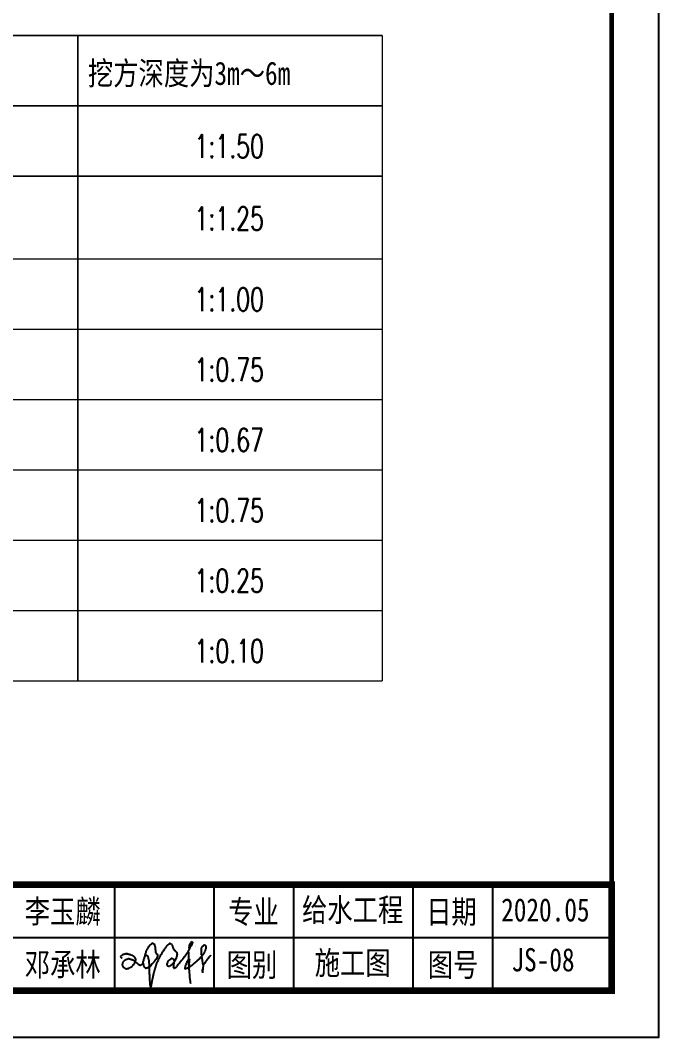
# Model space of a CAD drawing. Header units: millimetres. Extents: x 5592 to 9444, y 2362 to 3548.
# Drawn here: x 9332.1 to 9428.4, y 2721.6 to 2875 of the extents above; entities that cross this region are included whole.
import ezdxf
from ezdxf.enums import TextEntityAlignment as Align

# ---------------------------------------------------------------- set-up
doc = ezdxf.new("R2010")
doc.units = ezdxf.units.MM
doc.header["$LTSCALE"] = 250
doc.layers.get('0').update_dxf_attribs({"linetype": 'CONTINUOUS'})
for name, color, linetype in [('PP-COM', 7, 'CONTINUOUS'), ('PUB_TITLE', 4, 'CONTINUOUS'), ('TK', 7, 'CONTINUOUS'), ('图框', 7, 'CONTINUOUS'), ('图框线', 4, 'CONTINUOUS'), ('标', 3, 'CONTINUOUS')]:
    doc.layers.add(name, color=color, linetype=linetype)
doc.styles.add('_TWT_PIPEDN', font='SimSun.ttf', dxfattribs={"width": 0.8, "height": 2, "bigfont": 'HZTXT'})
doc.styles.add('DIM_FONT', font='SIMPLEX.shx', dxfattribs={"width": 0.8})
doc.styles.add('FS', font='SIMFANG.TTF', dxfattribs={"width": 0.8})

# ---------------------------------------------------------------- blocks, each defined once
blk = doc.blocks.new('kkkkkkkkkkkkkkkkkkk')
at = {"layer": 'TK', "color": 11}
for p, q in [((78600, -17127), (78598, -17132)), ((78604, -17118), (78600, -17127)), ((78605, -17114), (78604, -17118)), ((78608, -17107), (78605, -17114)), ((78611, -17101), (78608, -17107)), ((78614, -17097), (78611, -17101)), ((78619, -17087), (78614, -17097)), ((78630, -17068), (78619, -17087)), ((78634, -17062), (78630, -17068)), ((78641, -17051), (78634, -17062)), ((78657, -17031), (78641, -17051)), ((78673, -17013), (78657, -17031)), ((78688, -17000), (78673, -17013)), ((78705, -16988), (78688, -17000)), ((78705, -16988), (78707, -16989)), ((78717, -16984), (78707, -16989)), ((78707, -16989), (78707, -16996)), ((78717, -16984), (78726, -16984)), ((78726, -16984), (78731, -16987)), ((78731, -16987), (78741, -16998)), ((78740, -17005), (78737, -17008)), ((78743, -17004), (78740, -17005)), ((78741, -16998), (78743, -17004)), ((78743, -17004), (78751, -17017)), ((78751, -17017), (78752, -17023)), ((78752, -17023), (78752, -17027)), ((78752, -17027), (78756, -17037)), ((78756, -17037), (78756, -17039)), ((78756, -17039), (78756, -17042)), ((78756, -17042), (78756, -17045)), ((78756, -17045), (78759, -17053)), ((78759, -17053), (78758, -17057)), ((78758, -17057), (78761, -17069)), ((78759, -17053), (78763, -17053)), ((78761, -17069), (78762, -17078)), ((78762, -17078), (78763, -17081)), ((78763, -17081), (78762, -17085)), ((78762, -17085), (78763, -17088)), ((78763, -17053), (78766, -17055)), ((78763, -17088), (78763, -17097)), ((78763, -17097), (78765, -17105)), ((78765, -17105), (78764, -17114)), ((78764, -17114), (78764, -17117)), ((78764, -17117), (78766, -17122)), ((78766, -17122), (78766, -17128)), ((78899, -17122), (78891, -17134)), ((78907, -17109), (78899, -17122)), ((78911, -17106), (78907, -17109)), ((78917, -17095), (78911, -17105)), ((78911, -17106), (78911, -17105)), ((78911, -17106), (78913, -17108)), ((78925, -17083), (78917, -17095)), ((78934, -17072), (78925, -17083)), ((78943, -17060), (78934, -17072)), ((78950, -17051), (78943, -17060)), ((78954, -17045), (78950, -17051)), ((78962, -17037), (78954, -17045)), ((78971, -17026), (78962, -17037)), ((78974, -17024), (78971, -17026)), ((78971, -17026), (78976, -17031)), ((78978, -17019), (78974, -17024)), ((78984, -17012), (78978, -17019)), ((78998, -17000), (78984, -17012)), ((78984, -17012), (78988, -17016)), ((79006, -16994), (78998, -17000)), ((79015, -16989), (79006, -16994)), ((79017, -16989), (79015, -16989)), ((79021, -16988), (79017, -16989)), ((79021, -16988), (79036, -16991)), ((79036, -16991), (79041, -16996)), ((79041, -16996), (79050, -17006)), ((79050, -17006), (79058, -17020)), ((79058, -17020), (79059, -17025)), ((79059, -17025), (79062, -17033)), ((79062, -17033), (79067, -17046)), ((79067, -17046), (79068, -17051)), ((79068, -17051), (79070, -17058)), ((79070, -17058), (79076, -17071)), ((79076, -17071), (79079, -17080)), ((79079, -17080), (79084, -17087)), ((79084, -17087), (79090, -17096)), ((79090, -17096), (79095, -17104)), ((79095, -17104), (79091, -17108)), ((79095, -17104), (79103, -17109)), ((79103, -17109), (79124, -17128)), ((79342, -17127), (79336, -17136)), ((79346, -17115), (79342, -17126)), ((79342, -17126), (79342, -17127)), ((79342, -17126), (79342, -17127)), ((79342, -17127), (79342, -17127)), ((79342, -17127), (79343, -17129)), ((79342, -17127), (79343, -17133)), ((79356, -17089), (79346, -17115)), ((79356, -17048), (79354, -17055)), ((79354, -17055), (79354, -17070)), ((79354, -17070), (79356, -17075)), ((79356, -17076), (79355, -17084)), ((79355, -17084), (79356, -17089)), ((79358, -17031), (79356, -17039)), ((79356, -17039), (79356, -17048)), ((79356, -17075), (79357, -17075)), ((79356, -17075), (79356, -17076)), ((79357, -17075), (79356, -17076)), ((79361, -17078), (79356, -17089)), ((79357, -17075), (79361, -17078)), ((79359, -17031), (79358, -17031)), ((79358, -17031), (79363, -17035)), ((79360, -17024), (79359, -17031)), ((79363, -17015), (79360, -17024)), ((79371, -17068), (79361, -17078)), ((79369, -16998), (79363, -17015)), ((79371, -16993), (79369, -16998)), ((79374, -16987), (79371, -16993)), ((79382, -17048), (79371, -17068)), ((79381, -16977), (79374, -16987)), ((79395, -16964), (79381, -16977)), ((79392, -17028), (79382, -17048)), ((79405, -16999), (79392, -17028)), ((79402, -16958), (79395, -16964)), ((79406, -16957), (79402, -16958)), ((79412, -16984), (79405, -16999)), ((79406, -16957), (79412, -16958)), ((79412, -16958), (79418, -16964)), ((79418, -16971), (79412, -16984)), ((79418, -16964), (79418, -16971)), ((79468, -17034), (79469, -17035)), ((79476, -17030), (79477, -17030)), ((79568, -17124), (79560, -17124)), ((79568, -17083), (79567, -17088)), ((79567, -17088), (79568, -17090)), ((79568, -17090), (79567, -17098)), ((79567, -17098), (79568, -17106)), ((79569, -17077), (79568, -17083)), ((79568, -17106), (79568, -17120)), ((79568, -17120), (79568, -17124)), ((79568, -17124), (79568, -17128)), ((79570, -17073), (79569, -17077)), ((79572, -17063), (79570, -17073)), ((79575, -17056), (79572, -17063)), ((79582, -17047), (79575, -17056)), ((79600, -17028), (79582, -17047)), ((79612, -17019), (79600, -17028)), ((79621, -17016), (79612, -17019)), ((79625, -17015), (79621, -17016)), ((79625, -17015), (79635, -17019)), ((79639, -17106), (79631, -17128)), ((79635, -17019), (79643, -17025)), ((79640, -17103), (79639, -17106)), ((79643, -17096), (79640, -17103)), ((79643, -17025), (79645, -17031)), ((79645, -17087), (79643, -17093)), ((79643, -17093), (79643, -17096)), ((79643, -17096), (79647, -17099)), ((79645, -17031), (79647, -17036)), ((79647, -17078), (79645, -17087)), ((79647, -17036), (79649, -17046)), ((79648, -17066), (79647, -17074)), ((79647, -17074), (79647, -17078)), ((79649, -17061), (79648, -17066)), ((79649, -17046), (79649, -17061)), ((78160, -17210), (78155, -17218)), ((78155, -17218), (78155, -17222)), ((78155, -17222), (78162, -17232)), ((78172, -17200), (78160, -17210)), ((78162, -17232), (78167, -17236)), ((78167, -17236), (78173, -17241)), ((78186, -17191), (78172, -17200)), ((78172, -17200), (78177, -17205)), ((78173, -17241), (78172, -17244)), ((78173, -17241), (78175, -17242)), ((78203, -17182), (78186, -17191)), ((78210, -17180), (78203, -17182)), ((78218, -17294), (78204, -17306)), ((78226, -17175), (78210, -17180)), ((78224, -17290), (78218, -17294)), ((78227, -17285), (78224, -17290)), ((78234, -17174), (78226, -17175)), ((78236, -17280), (78227, -17285)), ((78238, -17173), (78234, -17174)), ((78249, -17274), (78236, -17280)), ((78246, -17172), (78238, -17173)), ((78246, -17172), (78252, -17172)), ((78253, -17274), (78249, -17274)), ((78256, -17172), (78252, -17172)), ((78256, -17273), (78253, -17274)), ((78253, -17274), (78253, -17279)), ((78263, -17172), (78256, -17172)), ((78268, -17268), (78256, -17273)), ((78263, -17172), (78268, -17172)), ((78268, -17172), (78277, -17172)), ((78274, -17265), (78268, -17268)), ((78268, -17268), (78270, -17274)), ((78274, -17265), (78278, -17265)), ((78277, -17172), (78278, -17173)), ((78281, -17172), (78278, -17173)), ((78281, -17265), (78278, -17265)), ((78278, -17265), (78278, -17271)), ((78281, -17172), (78286, -17173)), ((78294, -17261), (78281, -17265)), ((78286, -17173), (78301, -17176)), ((78300, -17261), (78294, -17261)), ((78305, -17259), (78300, -17261)), ((78301, -17176), (78304, -17176)), ((78304, -17176), (78315, -17180)), ((78305, -17259), (78312, -17261)), ((78312, -17261), (78320, -17261)), ((78315, -17180), (78318, -17180)), ((78318, -17180), (78323, -17181)), ((78320, -17261), (78322, -17262)), ((78322, -17262), (78326, -17262)), ((78322, -17262), (78322, -17269)), ((78323, -17181), (78332, -17185)), ((78326, -17262), (78332, -17264)), ((78332, -17185), (78339, -17188)), ((78332, -17264), (78336, -17264)), ((78336, -17264), (78347, -17268)), ((78339, -17188), (78352, -17194)), ((78347, -17268), (78354, -17270)), ((78352, -17194), (78368, -17204)), ((78354, -17270), (78367, -17276)), ((78367, -17276), (78377, -17282)), ((78368, -17204), (78386, -17216)), ((78377, -17282), (78400, -17297)), ((78391, -17210), (78386, -17216)), ((78386, -17216), (78392, -17222)), ((78395, -17226), (78391, -17230)), ((78392, -17222), (78395, -17226)), ((78395, -17226), (78400, -17231)), ((78400, -17231), (78407, -17242)), ((78400, -17297), (78407, -17299)), ((78407, -17242), (78412, -17254)), ((78410, -17294), (78407, -17299)), ((78407, -17299), (78410, -17307)), ((78413, -17286), (78410, -17294)), ((78412, -17254), (78413, -17261)), ((78413, -17261), (78413, -17276)), ((78413, -17276), (78413, -17282)), ((78413, -17282), (78413, -17286)), ((78550, -17302), (78547, -17310)), ((78554, -17291), (78550, -17302)), ((78557, -17278), (78554, -17291)), ((78559, -17273), (78557, -17278)), ((78564, -17257), (78559, -17273)), ((78567, -17246), (78564, -17257)), ((78570, -17236), (78567, -17246)), ((78574, -17225), (78570, -17236)), ((78582, -17208), (78574, -17225)), ((78581, -17196), (78580, -17199)), ((78580, -17199), (78581, -17206)), ((78583, -17186), (78581, -17190)), ((78581, -17190), (78581, -17196)), ((78581, -17206), (78582, -17208)), ((78584, -17208), (78582, -17208)), ((78587, -17169), (78583, -17183)), ((78583, -17183), (78583, -17186)), ((78589, -17207), (78584, -17208)), ((78590, -17159), (78587, -17169)), ((78598, -17200), (78589, -17207)), ((78591, -17155), (78590, -17159)), ((78595, -17146), (78591, -17155)), ((78598, -17134), (78595, -17143)), ((78595, -17143), (78595, -17146)), ((78598, -17132), (78598, -17134)), ((78607, -17196), (78598, -17200)), ((78607, -17196), (78613, -17196)), ((78613, -17196), (78621, -17201)), ((78621, -17201), (78628, -17212)), ((78628, -17212), (78631, -17219)), ((78631, -17219), (78633, -17224)), ((78633, -17224), (78634, -17228)), ((78634, -17228), (78636, -17236)), ((78636, -17236), (78639, -17246)), ((78639, -17246), (78640, -17250)), ((78640, -17250), (78644, -17262)), ((78644, -17262), (78644, -17267)), ((78644, -17267), (78645, -17271)), ((78645, -17271), (78645, -17274)), ((78645, -17274), (78647, -17280)), ((78647, -17280), (78647, -17283)), ((78647, -17283), (78648, -17288)), ((78648, -17288), (78649, -17298)), ((78649, -17298), (78650, -17305)), ((78650, -17305), (78650, -17312)), ((78759, -17290), (78742, -17310)), ((78775, -17269), (78759, -17290)), ((78766, -17128), (78768, -17134)), ((78768, -17134), (78769, -17144)), ((78769, -17144), (78772, -17152)), ((78772, -17152), (78774, -17157)), ((78777, -17162), (78772, -17167)), ((78774, -17157), (78777, -17162)), ((78781, -17259), (78775, -17269)), ((78777, -17162), (78789, -17172)), ((78786, -17250), (78781, -17259)), ((78798, -17227), (78786, -17250)), ((78789, -17172), (78794, -17176)), ((78794, -17176), (78801, -17187)), ((78803, -17212), (78798, -17227)), ((78801, -17303), (78798, -17309)), ((78801, -17187), (78803, -17194)), ((78811, -17282), (78801, -17303)), ((78803, -17194), (78804, -17199)), ((78804, -17199), (78803, -17212)), ((78820, -17261), (78811, -17282)), ((78823, -17257), (78820, -17261)), ((78825, -17250), (78823, -17257)), ((78829, -17245), (78825, -17250)), ((78831, -17240), (78829, -17245)), ((78836, -17233), (78831, -17240)), ((78839, -17224), (78836, -17233)), ((78841, -17220), (78839, -17224)), ((78844, -17216), (78841, -17220)), ((78849, -17207), (78844, -17216)), ((78844, -17216), (78848, -17220)), ((78858, -17191), (78849, -17207)), ((78864, -17181), (78858, -17191)), ((78876, -17159), (78864, -17181)), ((78864, -17181), (78869, -17185)), ((78888, -17140), (78876, -17159)), ((78891, -17134), (78888, -17140)), ((78986, -17302), (78978, -17314)), ((78992, -17296), (78986, -17302)), ((79001, -17285), (78992, -17296)), ((79010, -17277), (79001, -17285)), ((79029, -17263), (79010, -17277)), ((79042, -17255), (79029, -17263)), ((79054, -17252), (79042, -17255)), ((79054, -17252), (79068, -17252)), ((79068, -17252), (79072, -17254)), ((79072, -17254), (79079, -17259)), ((79079, -17259), (79085, -17266)), ((79085, -17266), (79088, -17277)), ((79088, -17277), (79088, -17283)), ((79088, -17283), (79089, -17290)), ((79089, -17290), (79091, -17296)), ((79091, -17296), (79093, -17300)), ((79094, -17305), (79092, -17309)), ((79093, -17300), (79096, -17301)), ((79093, -17300), (79094, -17305)), ((79096, -17301), (79094, -17305)), ((79098, -17301), (79096, -17301)), ((79105, -17294), (79098, -17301)), ((79111, -17283), (79105, -17294)), ((79119, -17270), (79111, -17283)), ((79127, -17252), (79119, -17270)), ((79124, -17128), (79137, -17143)), ((79129, -17241), (79127, -17249)), ((79127, -17249), (79127, -17252)), ((79131, -17237), (79129, -17241)), ((79133, -17232), (79131, -17237)), ((79131, -17237), (79138, -17238)), ((79135, -17224), (79133, -17232)), ((79139, -17213), (79135, -17224)), ((79137, -17143), (79138, -17146)), ((79138, -17146), (79143, -17155)), ((79138, -17238), (79139, -17238)), ((79142, -17195), (79139, -17213)), ((79143, -17188), (79142, -17195)), ((79143, -17155), (79143, -17159)), ((79143, -17159), (79143, -17161)), ((79149, -17161), (79143, -17161)), ((79143, -17161), (79143, -17163)), ((79143, -17163), (79144, -17169)), ((79144, -17183), (79143, -17185)), ((79143, -17185), (79143, -17188)), ((79144, -17169), (79144, -17172)), ((79144, -17172), (79144, -17183)), ((79152, -17160), (79149, -17161)), ((79222, -17290), (79206, -17309)), ((79238, -17270), (79222, -17290)), ((79243, -17265), (79238, -17270)), ((79254, -17250), (79243, -17265)), ((79274, -17222), (79254, -17250)), ((79279, -17214), (79274, -17222)), ((79274, -17222), (79279, -17227)), ((79289, -17201), (79279, -17214)), ((79294, -17193), (79289, -17201)), ((79300, -17185), (79294, -17193)), ((79305, -17177), (79300, -17185)), ((79314, -17165), (79305, -17177)), ((79319, -17157), (79314, -17165)), ((79322, -17301), (79314, -17318)), ((79326, -17146), (79319, -17157)), ((79327, -17291), (79322, -17301)), ((79336, -17136), (79326, -17146)), ((79334, -17282), (79327, -17291)), ((79338, -17280), (79334, -17282)), ((79336, -17136), (79342, -17138)), ((79340, -17277), (79338, -17280)), ((79338, -17280), (79340, -17281)), ((79341, -17273), (79340, -17277)), ((79340, -17277), (79340, -17280)), ((79340, -17280), (79340, -17281)), ((79340, -17280), (79341, -17281)), ((79340, -17281), (79341, -17281)), ((79343, -17268), (79341, -17273)), ((79341, -17273), (79351, -17274)), ((79341, -17281), (79342, -17282)), ((79343, -17133), (79342, -17137)), ((79342, -17137), (79342, -17138)), ((79342, -17138), (79343, -17142)), ((79350, -17282), (79342, -17282)), ((79342, -17282), (79346, -17292)), ((79343, -17142), (79345, -17152)), ((79344, -17193), (79343, -17204)), ((79343, -17204), (79344, -17210)), ((79348, -17261), (79343, -17268)), ((79345, -17157), (79344, -17184)), ((79344, -17184), (79344, -17193)), ((79344, -17210), (79344, -17226)), ((79344, -17226), (79344, -17229)), ((79344, -17229), (79344, -17240)), ((79344, -17240), (79344, -17243)), ((79344, -17243), (79344, -17251)), ((79344, -17251), (79344, -17253)), ((79344, -17253), (79348, -17260)), ((79345, -17152), (79345, -17157)), ((79346, -17292), (79345, -17297)), ((79345, -17297), (79346, -17299)), ((79358, -17291), (79346, -17292)), ((79346, -17299), (79359, -17299)), ((79346, -17299), (79346, -17302)), ((79346, -17302), (79346, -17303)), ((79359, -17302), (79346, -17303)), ((79346, -17303), (79346, -17308)), ((79348, -17260), (79348, -17261)), ((79348, -17261), (79355, -17261)), ((79354, -17281), (79350, -17282)), ((79351, -17274), (79352, -17274)), ((79354, -17281), (79356, -17282)), ((79355, -17261), (79357, -17263)), ((79356, -17282), (79360, -17282)), ((79357, -17263), (79360, -17268)), ((79361, -17285), (79358, -17291)), ((79358, -17291), (79360, -17297)), ((79360, -17297), (79359, -17299)), ((79359, -17299), (79359, -17302)), ((79359, -17302), (79359, -17309)), ((79360, -17268), (79361, -17271)), ((79361, -17282), (79360, -17282)), ((79360, -17282), (79361, -17285)), ((79361, -17271), (79361, -17275)), ((79361, -17275), (79361, -17282)), ((79483, -17305), (79472, -17314)), ((79493, -17296), (79483, -17305)), ((79529, -17264), (79493, -17296)), ((79530, -17262), (79529, -17264)), ((79529, -17264), (79532, -17266)), ((79536, -17256), (79530, -17262)), ((79532, -17266), (79535, -17268)), ((79559, -17231), (79536, -17256)), ((79566, -17225), (79559, -17231)), ((79563, -17179), (79562, -17180)), ((79571, -17179), (79563, -17179)), ((79570, -17225), (79566, -17225)), ((79568, -17128), (79568, -17130)), ((79568, -17130), (79568, -17142)), ((79568, -17142), (79568, -17147)), ((79568, -17147), (79569, -17155)), ((79569, -17155), (79569, -17162)), ((79569, -17162), (79570, -17169)), ((79570, -17169), (79571, -17178)), ((79573, -17219), (79570, -17225)), ((79570, -17225), (79573, -17226)), ((79571, -17178), (79571, -17179)), ((79571, -17179), (79572, -17181)), ((79572, -17181), (79572, -17186)), ((79572, -17186), (79574, -17195)), ((79574, -17218), (79573, -17219)), ((79573, -17219), (79573, -17219)), ((79573, -17219), (79574, -17219)), ((79574, -17219), (79573, -17219)), ((79573, -17219), (79573, -17219)), ((79573, -17219), (79573, -17226)), ((79573, -17226), (79576, -17231)), ((79574, -17195), (79577, -17199)), ((79577, -17208), (79574, -17218)), ((79574, -17218), (79574, -17219)), ((79576, -17231), (79578, -17240)), ((79577, -17199), (79578, -17200)), ((79577, -17199), (79577, -17200)), ((79578, -17200), (79577, -17200)), ((79577, -17200), (79578, -17204)), ((79578, -17204), (79577, -17208)), ((79578, -17200), (79581, -17202)), ((79581, -17202), (79578, -17204)), ((79578, -17240), (79579, -17247)), ((79579, -17247), (79579, -17249)), ((79579, -17249), (79582, -17259)), ((79587, -17198), (79581, -17202)), ((79582, -17259), (79582, -17262)), ((79582, -17262), (79583, -17270)), ((79583, -17270), (79584, -17279)), ((79584, -17279), (79584, -17282)), ((79584, -17282), (79585, -17284)), ((79585, -17284), (79587, -17297)), ((79592, -17192), (79587, -17198)), ((79587, -17297), (79588, -17303)), ((79588, -17303), (79588, -17306)), ((79588, -17306), (79590, -17312)), ((79595, -17189), (79592, -17192)), ((79602, -17178), (79595, -17189)), ((79612, -17162), (79602, -17178)), ((79616, -17156), (79612, -17162)), ((79621, -17147), (79616, -17156)), ((79627, -17138), (79621, -17147)), ((79631, -17128), (79627, -17138)), ((79652, -17300), (79636, -17325)), ((79661, -17288), (79652, -17300)), ((79667, -17280), (79661, -17288)), ((79681, -17261), (79667, -17280)), ((79689, -17251), (79681, -17261)), ((79712, -17224), (79689, -17251)), ((79716, -17218), (79712, -17224)), ((79722, -17211), (79716, -17218)), ((79727, -17207), (79722, -17211)), ((79733, -17199), (79727, -17207)), ((79734, -17197), (79733, -17199)), ((78184, -17357), (78183, -17360)), ((78183, -17360), (78184, -17366)), ((78185, -17345), (78184, -17352)), ((78184, -17352), (78184, -17357)), ((78184, -17366), (78184, -17372)), ((78184, -17372), (78186, -17378)), ((78188, -17330), (78185, -17339)), ((78185, -17339), (78185, -17345)), ((78186, -17378), (78190, -17384)), ((78192, -17325), (78188, -17330)), ((78190, -17384), (78193, -17390)), ((78195, -17318), (78192, -17325)), ((78192, -17325), (78192, -17325)), ((78193, -17390), (78196, -17396)), ((78199, -17312), (78195, -17318)), ((78196, -17396), (78204, -17404)), ((78204, -17306), (78199, -17312)), ((78204, -17404), (78216, -17416)), ((78216, -17416), (78236, -17427)), ((78236, -17427), (78244, -17428)), ((78244, -17428), (78245, -17428)), ((78245, -17428), (78254, -17431)), ((78254, -17431), (78262, -17432)), ((78274, -17432), (78262, -17433)), ((78262, -17432), (78262, -17433)), ((78279, -17431), (78274, -17432)), ((78295, -17426), (78279, -17431)), ((78295, -17426), (78296, -17426)), ((78298, -17425), (78296, -17426)), ((78310, -17421), (78298, -17425)), ((78323, -17413), (78310, -17421)), ((78310, -17421), (78310, -17421)), ((78310, -17421), (78313, -17424)), ((78329, -17409), (78323, -17413)), ((78349, -17395), (78329, -17409)), ((78356, -17389), (78349, -17395)), ((78358, -17386), (78356, -17389)), ((78364, -17379), (78358, -17386)), ((78366, -17375), (78364, -17379)), ((78373, -17368), (78366, -17375)), ((78386, -17349), (78373, -17368)), ((78391, -17342), (78386, -17349)), ((78397, -17328), (78391, -17342)), ((78404, -17314), (78397, -17328)), ((78410, -17307), (78404, -17314)), ((78410, -17307), (78415, -17310)), ((78415, -17310), (78424, -17317)), ((78424, -17317), (78433, -17323)), ((78433, -17323), (78445, -17335)), ((78445, -17335), (78463, -17350)), ((78463, -17350), (78472, -17357)), ((78472, -17357), (78476, -17360)), ((78476, -17360), (78486, -17366)), ((78486, -17366), (78494, -17370)), ((78494, -17370), (78503, -17372)), ((78503, -17372), (78505, -17372)), ((78509, -17372), (78505, -17372)), ((78516, -17370), (78509, -17372)), ((78523, -17366), (78516, -17370)), ((78532, -17353), (78523, -17366)), ((78536, -17342), (78532, -17353)), ((78539, -17336), (78536, -17342)), ((78544, -17327), (78539, -17336)), ((78546, -17321), (78544, -17327)), ((78544, -17327), (78544, -17327)), ((78544, -17327), (78549, -17332)), ((78547, -17310), (78546, -17317)), ((78546, -17317), (78546, -17321)), ((78549, -17332), (78551, -17338)), ((78551, -17338), (78552, -17342)), ((78552, -17342), (78552, -17353)), ((78552, -17353), (78554, -17360)), ((78554, -17360), (78554, -17364)), ((78554, -17364), (78556, -17370)), ((78556, -17370), (78557, -17374)), ((78557, -17374), (78559, -17381)), ((78559, -17381), (78561, -17389)), ((78561, -17389), (78563, -17393)), ((78563, -17393), (78565, -17398)), ((78565, -17398), (78570, -17407)), ((78570, -17407), (78583, -17419)), ((78583, -17419), (78592, -17423)), ((78592, -17423), (78601, -17425)), ((78601, -17425), (78602, -17425)), ((78609, -17424), (78602, -17425)), ((78617, -17420), (78609, -17424)), ((78609, -17424), (78609, -17431)), ((78620, -17420), (78617, -17420)), ((78630, -17415), (78620, -17420)), ((78620, -17420), (78621, -17425)), ((78621, -17425), (78620, -17427)), ((78631, -17415), (78630, -17415)), ((78638, -17411), (78631, -17415)), ((78647, -17407), (78638, -17411)), ((78653, -17407), (78647, -17407)), ((78650, -17312), (78650, -17315)), ((78650, -17315), (78652, -17333)), ((78652, -17333), (78653, -17335)), ((78653, -17335), (78652, -17339)), ((78652, -17339), (78653, -17352)), ((78653, -17335), (78657, -17336)), ((78653, -17352), (78653, -17356)), ((78653, -17356), (78653, -17360)), ((78653, -17360), (78653, -17369)), ((78653, -17369), (78654, -17375)), ((78656, -17401), (78653, -17407)), ((78653, -17407), (78655, -17410)), ((78654, -17375), (78655, -17383)), ((78655, -17383), (78657, -17390)), ((78655, -17410), (78657, -17419)), ((78661, -17394), (78656, -17401)), ((78657, -17419), (78656, -17431)), ((78656, -17431), (78656, -17435)), ((78656, -17435), (78656, -17436)), ((78663, -17435), (78656, -17436)), ((78656, -17436), (78656, -17442)), ((78656, -17442), (78656, -17447)), ((78656, -17447), (78656, -17449)), ((78656, -17449), (78656, -17459)), ((78656, -17459), (78656, -17470)), ((78656, -17470), (78656, -17473)), ((78656, -17473), (78656, -17475)), ((78656, -17475), (78656, -17487)), ((78657, -17336), (78659, -17338)), ((78657, -17390), (78661, -17394)), ((78662, -17393), (78661, -17394)), ((78670, -17390), (78662, -17393)), ((78675, -17385), (78670, -17390)), ((78678, -17381), (78675, -17385)), ((78675, -17385), (78682, -17386)), ((78683, -17378), (78678, -17381)), ((78685, -17385), (78682, -17386)), ((78699, -17361), (78683, -17378)), ((78683, -17378), (78685, -17385)), ((78711, -17347), (78699, -17361)), ((78721, -17335), (78711, -17347)), ((78742, -17310), (78721, -17335)), ((78741, -17481), (78739, -17488)), ((78744, -17470), (78741, -17481)), ((78745, -17465), (78744, -17470)), ((78748, -17458), (78745, -17465)), ((78752, -17443), (78748, -17455)), ((78748, -17455), (78748, -17458)), ((78754, -17437), (78752, -17443)), ((78756, -17429), (78754, -17436)), ((78754, -17436), (78754, -17437)), ((78758, -17420), (78756, -17429)), ((78761, -17413), (78758, -17420)), ((78762, -17409), (78761, -17413)), ((78766, -17399), (78762, -17409)), ((78769, -17388), (78766, -17399)), ((78772, -17380), (78769, -17388)), ((78775, -17372), (78772, -17380)), ((78780, -17359), (78775, -17372)), ((78781, -17354), (78780, -17359)), ((78789, -17333), (78781, -17354)), ((78798, -17309), (78789, -17333)), ((78968, -17349), (78967, -17357)), ((78967, -17357), (78968, -17361)), ((78969, -17344), (78968, -17349)), ((78968, -17361), (78968, -17364)), ((78968, -17364), (78972, -17373)), ((78973, -17328), (78969, -17338)), ((78969, -17338), (78969, -17344)), ((78973, -17375), (78970, -17378)), ((78972, -17373), (78973, -17375)), ((78976, -17320), (78973, -17328)), ((78973, -17375), (78980, -17382)), ((78978, -17314), (78976, -17320)), ((78980, -17382), (78988, -17384)), ((78988, -17384), (78992, -17385)), ((78992, -17385), (78997, -17386)), ((78997, -17386), (79007, -17386)), ((79007, -17386), (79012, -17386)), ((79013, -17386), (79012, -17386)), ((79030, -17378), (79013, -17386)), ((79052, -17357), (79030, -17378)), ((79074, -17334), (79052, -17357)), ((79082, -17329), (79074, -17334)), ((79080, -17391), (79079, -17393)), ((79079, -17393), (79080, -17411)), ((79081, -17381), (79080, -17384)), ((79080, -17384), (79080, -17391)), ((79080, -17411), (79087, -17424)), ((79082, -17374), (79081, -17381)), ((79083, -17328), (79082, -17329)), ((79082, -17329), (79083, -17331)), ((79084, -17361), (79082, -17372)), ((79082, -17372), (79082, -17374)), ((79084, -17327), (79083, -17328)), ((79083, -17328), (79084, -17328)), ((79084, -17328), (79083, -17331)), ((79083, -17331), (79086, -17337)), ((79087, -17322), (79084, -17327)), ((79084, -17327), (79084, -17328)), ((79085, -17352), (79084, -17361)), ((79086, -17346), (79085, -17351)), ((79085, -17351), (79085, -17352)), ((79086, -17337), (79086, -17346)), ((79092, -17309), (79087, -17322)), ((79087, -17424), (79092, -17427)), ((79092, -17427), (79094, -17427)), ((79099, -17427), (79094, -17427)), ((79107, -17422), (79099, -17427)), ((79111, -17419), (79107, -17422)), ((79128, -17403), (79111, -17419)), ((79135, -17393), (79128, -17403)), ((79128, -17403), (79133, -17407)), ((79144, -17384), (79135, -17393)), ((79154, -17373), (79144, -17384)), ((79166, -17358), (79154, -17373)), ((79154, -17373), (79159, -17378)), ((79185, -17334), (79166, -17358)), ((79201, -17315), (79185, -17334)), ((79206, -17309), (79201, -17315)), ((79283, -17408), (79282, -17416)), ((79282, -17416), (79282, -17427)), ((79282, -17427), (79283, -17430)), ((79283, -17430), (79282, -17432)), ((79285, -17402), (79283, -17408)), ((79283, -17430), (79293, -17433)), ((79288, -17391), (79285, -17402)), ((79289, -17387), (79288, -17391)), ((79296, -17368), (79289, -17387)), ((79298, -17433), (79293, -17433)), ((79302, -17349), (79296, -17368)), ((79319, -17426), (79298, -17433)), ((79311, -17326), (79302, -17349)), ((79314, -17318), (79311, -17326)), ((79342, -17416), (79319, -17426)), ((79349, -17416), (79342, -17416)), ((79346, -17318), (79345, -17323)), ((79345, -17323), (79347, -17329)), ((79346, -17308), (79346, -17313)), ((79346, -17313), (79347, -17314)), ((79347, -17314), (79346, -17318)), ((79348, -17355), (79346, -17361)), ((79346, -17361), (79348, -17367)), ((79347, -17314), (79354, -17314)), ((79347, -17329), (79350, -17334)), ((79351, -17349), (79348, -17355)), ((79348, -17367), (79351, -17370)), ((79355, -17404), (79349, -17416)), ((79349, -17416), (79352, -17422)), ((79358, -17326), (79350, -17334)), ((79350, -17334), (79350, -17337)), ((79350, -17337), (79351, -17338)), ((79350, -17337), (79350, -17338)), ((79351, -17338), (79350, -17338)), ((79350, -17338), (79350, -17346)), ((79350, -17346), (79351, -17349)), ((79351, -17338), (79362, -17338)), ((79351, -17349), (79351, -17349)), ((79351, -17349), (79356, -17355)), ((79352, -17370), (79351, -17370)), ((79351, -17370), (79351, -17388)), ((79351, -17388), (79352, -17391)), ((79357, -17365), (79352, -17370)), ((79352, -17391), (79352, -17396)), ((79352, -17396), (79354, -17401)), ((79352, -17422), (79353, -17433)), ((79353, -17433), (79353, -17436)), ((79353, -17436), (79354, -17442)), ((79354, -17314), (79356, -17315)), ((79354, -17401), (79357, -17403)), ((79354, -17401), (79354, -17403)), ((79354, -17403), (79355, -17404)), ((79354, -17442), (79354, -17453)), ((79354, -17453), (79355, -17459)), ((79357, -17403), (79355, -17404)), ((79355, -17459), (79355, -17468)), ((79355, -17468), (79357, -17476)), ((79357, -17314), (79356, -17315)), ((79356, -17315), (79358, -17318)), ((79356, -17355), (79358, -17359)), ((79359, -17309), (79357, -17314)), ((79358, -17359), (79357, -17365)), ((79361, -17402), (79357, -17403)), ((79357, -17476), (79357, -17489)), ((79358, -17318), (79362, -17319)), ((79358, -17318), (79358, -17326)), ((79366, -17400), (79361, -17402)), ((79364, -17318), (79362, -17319)), ((79378, -17392), (79366, -17400)), ((79401, -17374), (79378, -17392)), ((79418, -17361), (79401, -17374)), ((79422, -17358), (79418, -17361)), ((79441, -17341), (79422, -17358)), ((79456, -17329), (79441, -17341)), ((79467, -17318), (79456, -17329)), ((79468, -17316), (79467, -17318)), ((79467, -17318), (79471, -17322)), ((79472, -17314), (79468, -17316)), ((79581, -17470), (79579, -17474)), ((79590, -17465), (79581, -17470)), ((79590, -17312), (79591, -17317)), ((79592, -17458), (79590, -17461)), ((79590, -17461), (79590, -17465)), ((79590, -17465), (79590, -17465)), ((79590, -17465), (79592, -17469)), ((79591, -17317), (79591, -17323)), ((79591, -17323), (79592, -17327)), ((79595, -17429), (79591, -17445)), ((79591, -17445), (79592, -17456)), ((79592, -17327), (79592, -17331)), ((79592, -17331), (79593, -17339)), ((79592, -17456), (79592, -17458)), ((79593, -17468), (79592, -17469)), ((79592, -17469), (79594, -17475)), ((79594, -17475), (79592, -17487)), ((79593, -17339), (79595, -17351)), ((79595, -17454), (79593, -17460)), ((79593, -17460), (79593, -17461)), ((79593, -17461), (79593, -17468)), ((79595, -17351), (79595, -17355)), ((79595, -17355), (79595, -17357)), ((79595, -17357), (79598, -17365)), ((79596, -17419), (79595, -17424)), ((79595, -17424), (79595, -17425)), ((79595, -17424), (79595, -17425)), ((79595, -17425), (79595, -17427)), ((79595, -17427), (79595, -17427)), ((79595, -17427), (79595, -17427)), ((79595, -17427), (79595, -17429)), ((79595, -17429), (79596, -17433)), ((79596, -17445), (79595, -17448)), ((79595, -17448), (79595, -17454)), ((79597, -17413), (79596, -17419)), ((79596, -17433), (79596, -17443)), ((79596, -17443), (79596, -17445)), ((79598, -17406), (79597, -17413)), ((79598, -17365), (79600, -17368)), ((79600, -17399), (79598, -17406)), ((79600, -17368), (79605, -17370)), ((79600, -17368), (79600, -17375)), ((79600, -17375), (79601, -17378)), ((79601, -17378), (79600, -17392)), ((79600, -17392), (79600, -17399)), ((79605, -17370), (79601, -17378)), ((79611, -17364), (79605, -17370)), ((79620, -17348), (79611, -17364)), ((79621, -17337), (79618, -17342)), ((79618, -17342), (79618, -17344)), ((79618, -17344), (79620, -17348)), ((79620, -17348), (79621, -17349)), ((79627, -17333), (79621, -17337)), ((79621, -17337), (79621, -17337)), ((79621, -17337), (79625, -17340)), ((79622, -17348), (79621, -17349)), ((79628, -17342), (79622, -17348)), ((79625, -17340), (79628, -17342)), ((79630, -17333), (79627, -17333)), ((79629, -17340), (79628, -17342)), ((79630, -17333), (79629, -17340)), ((79636, -17325), (79630, -17333)), ((78656, -17487), (78656, -17490)), ((78656, -17490), (78656, -17497)), ((78656, -17497), (78657, -17509)), ((78657, -17509), (78658, -17524)), ((78658, -17524), (78659, -17541)), ((78659, -17541), (78659, -17546)), ((78659, -17546), (78659, -17565)), ((78659, -17565), (78659, -17568)), ((78659, -17568), (78659, -17579)), ((78659, -17579), (78660, -17607)), ((78660, -17607), (78662, -17613)), ((78662, -17613), (78662, -17617)), ((78662, -17617), (78662, -17621)), ((78662, -17621), (78663, -17624)), ((78663, -17624), (78663, -17628)), ((78663, -17628), (78663, -17631)), ((78663, -17631), (78663, -17639)), ((78663, -17639), (78664, -17648)), ((78664, -17648), (78663, -17651)), ((78663, -17651), (78665, -17658)), ((78665, -17658), (78665, -17663)), ((78703, -17651), (78700, -17665)), ((78705, -17639), (78703, -17651)), ((78706, -17635), (78705, -17639)), ((78708, -17626), (78706, -17635)), ((78709, -17621), (78708, -17626)), ((78710, -17612), (78709, -17621)), ((78712, -17608), (78710, -17612)), ((78714, -17600), (78712, -17605)), ((78712, -17605), (78712, -17608)), ((78714, -17595), (78713, -17598)), ((78713, -17598), (78714, -17600)), ((78716, -17587), (78714, -17595)), ((78717, -17583), (78716, -17587)), ((78720, -17569), (78717, -17581)), ((78717, -17581), (78717, -17583)), ((78721, -17564), (78720, -17569)), ((78723, -17553), (78721, -17564)), ((78725, -17549), (78723, -17553)), ((78726, -17540), (78725, -17549)), ((78728, -17530), (78726, -17540)), ((78729, -17528), (78728, -17530)), ((78732, -17517), (78729, -17528)), ((78733, -17512), (78732, -17514)), ((78732, -17514), (78732, -17517)), ((78734, -17505), (78733, -17512)), ((78737, -17498), (78734, -17505)), ((78739, -17488), (78737, -17498)), ((79357, -17489), (79358, -17492)), ((79358, -17492), (79359, -17502)), ((79359, -17502), (79358, -17506)), ((79358, -17506), (79359, -17513)), ((79359, -17502), (79364, -17503)), ((79359, -17513), (79361, -17522)), ((79366, -17585), (79359, -17585)), ((79361, -17522), (79362, -17538)), ((79362, -17538), (79363, -17546)), ((79363, -17546), (79363, -17553)), ((79363, -17553), (79364, -17559)), ((79364, -17503), (79366, -17504)), ((79364, -17559), (79365, -17573)), ((79365, -17573), (79366, -17579)), ((79366, -17579), (79366, -17585)), ((79366, -17585), (79366, -17588)), ((79366, -17588), (79368, -17608)), ((79368, -17608), (79369, -17613)), ((79369, -17613), (79369, -17617)), ((79369, -17617), (79370, -17623)), ((79370, -17623), (79370, -17624)), ((79370, -17624), (79371, -17635)), ((79371, -17635), (79372, -17639)), ((79372, -17639), (79372, -17643)), ((79372, -17643), (79372, -17650)), ((79372, -17650), (79374, -17657)), ((79374, -17657), (79374, -17659)), ((79374, -17659), (79376, -17665)), ((79592, -17495), (79590, -17499)), ((79590, -17499), (79590, -17502)), ((79592, -17487), (79592, -17489)), ((79592, -17489), (79592, -17495)), ((79592, -17495), (79593, -17499)), ((79593, -17499), (79593, -17502)), ((78659, -17672), (78658, -17673)), ((78666, -17671), (78659, -17672)), ((78665, -17663), (78666, -17668)), ((78666, -17668), (78666, -17671)), ((78666, -17671), (78667, -17676)), ((78667, -17676), (78667, -17685)), ((78667, -17685), (78668, -17688)), ((78668, -17688), (78668, -17693)), ((78668, -17693), (78670, -17700)), ((78670, -17700), (78670, -17713)), ((78670, -17713), (78670, -17717)), ((78670, -17717), (78672, -17725)), ((78672, -17725), (78672, -17728)), ((78672, -17728), (78673, -17733)), ((78673, -17733), (78673, -17738)), ((78673, -17738), (78679, -17747)), ((78679, -17747), (78682, -17748)), ((78679, -17747), (78679, -17748)), ((78679, -17748), (78681, -17752)), ((78680, -17761), (78679, -17764)), ((78681, -17761), (78680, -17761)), ((78680, -17761), (78683, -17763)), ((78682, -17751), (78681, -17752)), ((78681, -17752), (78681, -17761)), ((78687, -17740), (78682, -17747)), ((78682, -17747), (78682, -17748)), ((78682, -17748), (78682, -17751)), ((78683, -17763), (78685, -17764)), ((78685, -17764), (78688, -17765)), ((78689, -17733), (78687, -17740)), ((78688, -17765), (78691, -17767)), ((78690, -17722), (78689, -17733)), ((78691, -17717), (78690, -17722)), ((78692, -17710), (78691, -17717)), ((78693, -17705), (78692, -17710)), ((78694, -17697), (78693, -17705)), ((78696, -17688), (78694, -17697)), ((78697, -17684), (78696, -17688)), ((78698, -17678), (78697, -17684)), ((78699, -17673), (78698, -17678)), ((78700, -17665), (78699, -17670)), ((78699, -17670), (78699, -17673)), ((79376, -17665), (79377, -17674)), ((79377, -17674), (79377, -17680)), ((79377, -17680), (79378, -17687)), ((79378, -17687), (79379, -17691))]:
    blk.add_line(p, q, dxfattribs=at)
blk = doc.blocks.new('A$C00DF43F2')
at = {"color": 7}
blk.add_lwpolyline([(342.5, 16.5), (342.5, 0.5)], dxfattribs=at)
at = {"layer": 'TK', "color": 7}
for p, q in [((315.5, 16.5), (315.5, 0.5)), ((390.5, 8.5), (89.84, 8.5))]:
    blk.add_line(p, q, dxfattribs=at)
at = {"layer": 'TK', "color": 7, "const_width": 1}
blk.add_lwpolyline([(390.5, 0.5), (390.5, 16.5), (0.5, 16.5), (0.5, 0.5)], close=True, dxfattribs=at)
at = {"layer": 'TK', "color": 7}
for points in [[(330.5, 16.5), (330.5, 0.5)], [(360.5, 16.5), (360.5, 0.5)], [(372.5, 16.5), (372.5, 0.5)]]:
    blk.add_lwpolyline(points, dxfattribs=at)
at = {"layer": 'TK', "color": 11, "xscale": 0.008600000001024455, "yscale": 0.00860000000011496, "zscale": 0.008599999999992392}
blk.add_blockref('kkkkkkkkkkkkkkkkkkk', (-355.71, 153.74), dxfattribs=at)
at = {"color": 7, "style": 'FS', "width": 0.8}
for s, p in [('李玉麟', (301.96, 10.71)), ('专业', (332.65, 10.66)), ('日期', (362.52, 10.66)), ('邓承林', (301.96, 2.71)), ('图别', (332.42, 2.66)), ('图号', (362.75, 2.66))]:
    blk.add_text(s, height=3.5, dxfattribs=at).set_placement(p)
for s, p in [('给水工程', (351.43, 12.7)), ('2020.05', (380.5, 12.7)), ('施工图', (351.43, 4.7))]:
    blk.add_text(s, height=3.5, dxfattribs=at).set_placement(p, align=Align.MIDDLE_CENTER)

msp = doc.modelspace()

# ---------------------------------------------------------------- linework, layer by layer
at = {"color": 7, "const_width": 0.212}
for points in [[(9265.995, 2872.742), (9386.735, 2872.742)], [(9340.816, 2872.742), (9340.816, 2851.53)], [(9340.816, 2872.742), (9340.816, 2851.53)], [(9386.735, 2872.742), (9386.735, 2851.53)], [(9265.995, 2862.136), (9386.735, 2862.136)], [(9265.995, 2862.136), (9386.735, 2862.136)], [(9265.995, 2851.53), (9386.735, 2851.53)], [(9265.995, 2851.53), (9386.735, 2851.53)], [(9265.995, 2839.03), (9386.735, 2839.03)]]:
    msp.add_lwpolyline(points, dxfattribs=at)
at = {"layer": 'PP-COM', "color": 7, "const_width": 0.212}
for points in [[(9340.816, 2862.136), (9340.816, 2828.424)], [(9340.816, 2862.136), (9340.816, 2828.424)], [(9340.816, 2862.136), (9340.816, 2828.424)], [(9340.816, 2862.136), (9340.816, 2828.424)], [(9386.735, 2862.136), (9386.735, 2828.424)], [(9386.735, 2862.136), (9386.735, 2828.424)], [(9340.816, 2851.53), (9340.816, 2817.818)], [(9340.816, 2851.53), (9340.816, 2817.818)], [(9340.816, 2851.53), (9340.816, 2817.818)], [(9340.816, 2851.53), (9340.816, 2817.818)], [(9340.816, 2851.53), (9340.816, 2817.818)], [(9340.816, 2851.53), (9340.816, 2817.818)], [(9386.735, 2851.53), (9386.735, 2817.818)], [(9386.735, 2851.53), (9386.735, 2817.818)], [(9386.735, 2851.53), (9386.735, 2817.818)], [(9265.995, 2828.424), (9386.735, 2828.424)], [(9265.995, 2817.818), (9386.735, 2817.818)], [(9340.816, 2817.818), (9340.816, 2775.394)], [(9386.735, 2817.818), (9386.735, 2775.394)], [(9265.995, 2807.212), (9386.735, 2807.212)], [(9265.995, 2807.212), (9386.735, 2807.212)], [(9340.816, 2807.212), (9340.816, 2775.394)], [(9340.816, 2807.212), (9340.816, 2775.394)], [(9340.816, 2807.212), (9340.816, 2775.394)], [(9340.816, 2807.212), (9340.816, 2775.394)], [(9340.816, 2807.212), (9340.816, 2775.394)], [(9386.735, 2807.212), (9386.735, 2775.394)], [(9386.735, 2807.212), (9386.735, 2775.394)], [(9265.995, 2796.606), (9386.735, 2796.606)], [(9265.995, 2786), (9386.735, 2786)], [(9265.995, 2775.394), (9386.735, 2775.394)]]:
    msp.add_lwpolyline(points, dxfattribs=at)
at = {"layer": 'PUB_TITLE', "const_width": 0.707}
msp.add_lwpolyline([(9031.35, 2728.692), (9421.35, 2728.663), (9421.37, 3011.492), (9031.35, 3011.52)], close=True, dxfattribs=at)
at = {"layer": '图框线', "linetype": 'Continuous'}
msp.add_lwpolyline([(9428.441, 3018.592), (9428.42, 2721.592), (9008.42, 2721.623), (9008.441, 3018.623)], close=True, dxfattribs=at)

# ---------------------------------------------------------------- block references
at = {"color": 0}
msp.add_blockref('A$C00DF43F2', (9030.85, 2728.163), dxfattribs=at)

# ---------------------------------------------------------------- texts
at = {"layer": 'PP-COM', "color": 7, "style": 'DIM_FONT', "width": 0.7}
for s, p in [('1:1.50', (9358.407, 2854.294)), ('1:1.25', (9358.407, 2843.387)), ('1:1.00', (9358.407, 2831.188)), ('1:0.75', (9358.407, 2820.582)), ('1:0.67', (9358.407, 2809.976)), ('1:0.75', (9358.407, 2799.37)), ('1:0.25', (9358.407, 2788.764)), ('1:0.10', (9358.407, 2778.158))]:
    msp.add_text(s, height=3.5, dxfattribs=at).set_placement(p)
at = {"layer": '图框', "color": 7, "style": 'FS', "width": 0.8}
msp.add_text('JS-08', height=3.5, dxfattribs=at).set_placement((9406.231, 2731.594))
at = {"layer": '标', "color": 7, "style": '_TWT_PIPEDN', "width": 0.8}
msp.add_text('挖方深度为3m～6m', height=3.5, dxfattribs=at).set_placement((9342.332, 2865.291))

doc.saveas('drawing.dxf')
